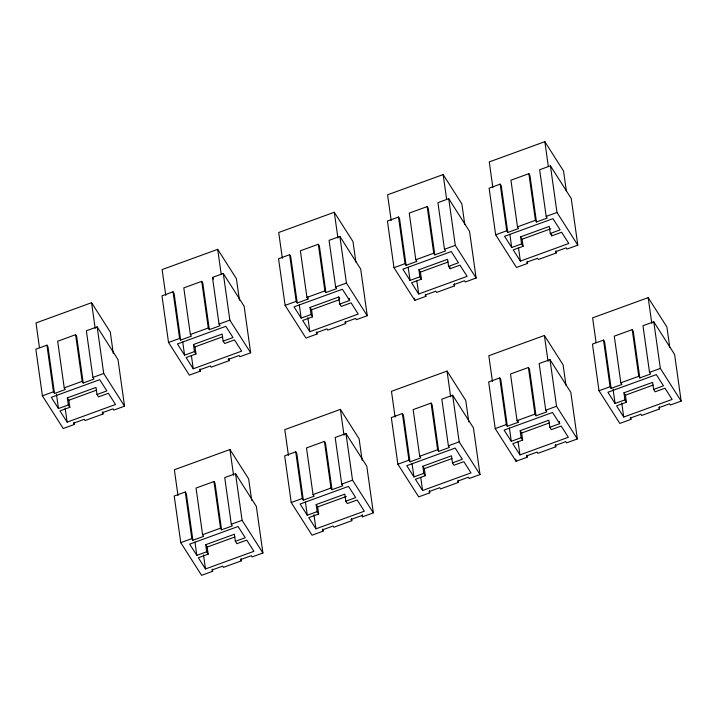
<?xml version="1.0" encoding="UTF-8"?>
<svg xmlns="http://www.w3.org/2000/svg" width="717" height="717" viewBox="0 0 717 717"><rect width="100%" height="100%" fill="white"/><g stroke="black" fill="none" stroke-linecap="round" stroke-linejoin="round"><path stroke-width="1.08" d="M239.433 300.181L236.413 278.698L217.699 249.337L162.123 269.574L165.752 295.359M355.865 262.028L352.997 241.62L334.283 212.259L278.707 232.496L282.337 258.281M464.733 224.34L461.865 203.933L443.151 174.563L387.574 194.809L391.195 220.585M113.304 353.544L110.293 332.061L91.579 302.699L36.002 322.946L39.471 347.646M566.412 191.448L563.544 171.04L544.839 141.679L489.254 161.917L492.884 187.702M200.419 371.11L199.631 369.864L210.386 365.948L211.174 367.185L229.108 360.66L228.32 359.423L239.075 355.498L239.863 356.743L250.663 352.8L244.112 306.168L223.292 273.491L212.483 277.425L219.043 324.066L220.092 325.715L209.337 329.641L202.786 283L201.728 281.342L183.803 287.875L190.355 334.516L191.412 336.165L180.657 340.082L174.097 293.441L173.048 291.792L161.979 295.825L168.531 342.466L189.351 375.134L200.419 371.11L200.115 368.941M307.692 296.919L307.996 299.088L297.241 303.004L290.681 256.363L289.632 254.714L278.563 258.738L285.115 305.379L305.935 338.057L317.004 334.023L316.699 331.854M317.004 334.023L316.215 332.787L326.97 328.87L327.759 330.107L345.693 323.582L344.904 322.336L355.659 318.42L356.448 319.657L367.247 315.722L360.696 269.081L339.876 236.413L329.067 240.347L335.628 286.988L336.676 288.637L325.921 292.554L319.37 245.913L318.312 244.264L300.387 250.789L306.939 297.43L307.996 299.088M74.29 424.473L73.501 423.236L84.265 419.311L85.054 420.556L102.979 414.023L102.19 412.786L112.945 408.869L113.734 410.106L124.543 406.172L117.982 359.531L97.162 326.853L86.363 330.788L92.914 377.429L93.972 379.087L83.208 383.003L76.656 336.363L75.599 334.705L57.674 341.238L64.225 387.879L65.283 389.528L54.528 393.454L47.976 346.813L46.919 345.155L35.85 349.188L42.402 395.829L63.221 428.506L74.29 424.473L73.985 422.304M425.871 296.336L425.082 295.099L435.837 291.183L436.626 292.419L454.551 285.886L453.762 284.649L464.517 280.732L465.306 281.969L476.115 278.035L469.554 231.394L448.734 198.717L437.935 202.651L444.486 249.292L445.544 250.95L434.789 254.867L428.228 208.226L427.18 206.577L409.246 213.101L415.806 259.742L416.855 261.4L406.1 265.317L399.548 218.676L398.491 217.018L387.422 221.051L393.983 267.692L414.802 300.369L425.871 296.336L425.566 294.167M527.551 263.444L526.762 262.207L537.517 258.29L538.306 259.527L556.24 253.002L555.451 251.766L566.206 247.84L566.995 249.077L577.803 245.142L571.243 198.501L550.423 165.833L539.623 169.768L546.175 216.409L547.232 218.058L536.468 221.983L529.917 175.342L528.859 173.684L510.934 180.218L517.486 226.859L518.543 228.508L507.788 232.425L501.228 185.784L500.179 184.135L489.111 188.168L495.662 234.809L516.482 267.477L527.551 263.444L527.246 261.275M168.531 342.466L179.6 338.433L180.657 340.082M190.355 334.516L208.288 327.983L209.337 329.641M219.043 324.066L229.843 320.132L250.663 352.8M285.115 305.379L296.184 301.355L297.241 303.004M306.939 297.43L324.873 290.905L325.921 292.554M335.628 286.988L346.428 283.054L367.247 315.722M393.983 267.692L405.042 263.659L406.1 265.317M415.806 259.742L433.731 253.218L434.789 254.867M444.486 249.292L455.295 245.357L476.115 278.035M42.402 395.829L53.47 391.796L54.528 393.454M64.225 387.879L82.159 381.345L83.208 383.003M92.914 377.429L103.723 373.494L124.543 406.172M193.456 344.518L222.136 334.068L223.13 341.14L224.636 343.497L234.495 339.912L241.656 351.133L193.249 368.771L186.088 357.541L195.956 353.947L194.961 346.885L193.456 344.518L194.441 351.59L195.956 353.947M495.662 234.809L506.731 230.775L507.788 232.425M517.486 226.859L535.42 220.325L536.468 221.983M546.175 216.409L556.975 212.474L577.803 245.142M194.961 346.885L222.62 336.811M338.72 296.99L339.715 304.062L341.22 306.419L351.079 302.834L358.24 314.055L309.834 331.693L302.673 320.463L312.54 316.869L311.035 314.503L310.04 307.441L338.72 296.99L339.724 298.568M418.898 269.753L447.587 259.303L448.573 266.365L450.088 268.732L459.947 265.138L467.099 276.368L418.692 293.997L411.54 282.776L421.399 279.182L420.404 272.11L418.898 269.753L419.893 276.816L421.399 279.182M67.326 397.881L96.015 387.431L97.001 394.502L98.507 396.868L108.375 393.274L115.527 404.505L67.12 422.134L59.968 410.904L69.827 407.31L68.832 400.247L67.326 397.881L68.321 404.953L69.827 407.31M223.13 341.14L232.989 337.546L225.837 326.316L177.431 343.954L184.583 355.175L194.441 351.59M310.04 307.441L311.545 309.807L339.204 299.724M68.832 400.247L96.49 390.173M420.404 272.11L448.062 262.037M520.587 236.861L549.267 226.411L550.262 233.482L551.767 235.839L561.626 232.254L568.787 243.475L520.381 261.113L513.229 249.883L523.087 246.29L522.093 239.227L520.587 236.861L521.582 243.923L523.087 246.29M339.715 304.062L349.573 300.468L342.421 289.238L294.015 306.867L301.167 318.097L311.035 314.503M522.093 239.227L550.773 228.777M97.001 394.502L106.869 390.908L99.708 379.678L51.301 397.317L58.462 408.538L68.321 404.953M448.573 266.365L458.441 262.78L451.28 251.55L402.873 269.18L410.034 280.41L419.893 276.816M550.262 233.482L560.12 229.888L552.968 218.658L504.562 236.287L511.714 247.517L521.582 243.923M251.667 500.367L248.656 478.884L229.942 449.523L174.365 469.76L177.986 495.546M362.121 460.242L359.1 438.759L340.387 409.398L284.81 429.644L288.44 455.42M565.973 385.253L563.105 364.845L544.391 335.475L488.815 355.722L492.445 381.498M669.768 347.395L666.9 326.988L648.186 297.627L592.609 317.873L596.078 342.574M468.775 421.928L465.754 400.445L447.041 371.083L391.464 391.321L395.094 417.106M212.653 571.297L211.865 570.051L222.629 566.134L223.417 567.371L241.342 560.846L240.553 559.61L251.308 555.684L252.097 556.93L262.906 552.986L256.345 506.345L235.526 473.677L224.726 477.612L231.277 524.252L232.335 525.902L221.571 529.827L215.019 483.186L213.962 481.528L196.037 488.062L202.588 534.703L203.646 536.352L192.891 540.268L186.339 493.628L185.282 491.979L174.213 496.012L180.765 542.652L201.585 575.321L212.653 571.297L212.349 569.119M323.107 531.172L322.318 529.935L333.073 526.009L333.862 527.246L351.796 520.721L351.007 519.484L361.762 515.568L362.551 516.805L373.351 512.87L366.799 466.229L345.979 433.552L335.171 437.487L341.731 484.127L342.78 485.785L332.025 489.702L325.473 443.061L324.416 441.403L306.491 447.937L313.042 494.578L314.1 496.227L303.345 500.143L296.784 453.511L295.736 451.853L284.667 455.887L291.219 502.527L312.038 535.196L323.107 531.172L322.802 529.003M517.799 420.135L518.104 422.313L507.349 426.23L500.789 379.589L499.74 377.931L488.671 381.964L495.223 428.605L516.043 461.282L527.112 457.249L526.807 455.08M527.112 457.249L526.323 456.012L537.078 452.095L537.867 453.332L555.8 446.799L555.012 445.562L565.767 441.645L566.555 442.882L577.355 438.947L570.804 392.307L549.984 359.629L539.175 363.564L545.736 410.205L546.784 411.863L536.029 415.779L529.478 369.138L528.42 367.48L510.495 374.014L517.047 420.655L518.104 422.313M630.906 419.4L630.118 418.163L640.873 414.238L641.661 415.475L659.586 408.95L658.798 407.713L669.553 403.796L670.341 405.033L681.15 401.099L674.598 354.458L653.779 321.781L642.97 325.715L649.521 372.356L650.579 374.014L639.824 377.931L633.263 331.29L632.215 329.632L614.281 336.165L620.841 382.806L621.89 384.455L611.135 388.381L604.583 341.74L603.526 340.082L592.457 344.115L599.018 390.756L619.838 423.424L630.906 419.4L630.601 417.231M429.761 492.857L428.972 491.611L439.727 487.694L440.516 488.931L458.45 482.407L457.661 481.17L468.416 477.244L469.205 478.49L480.005 474.546L473.453 427.906L452.633 395.237L441.824 399.172L448.385 445.813L449.434 447.462L438.679 451.387L432.127 404.747L431.069 403.088L413.144 409.622L419.696 456.263L420.754 457.912L409.999 461.829L403.438 415.188L402.389 413.539L391.321 417.572L397.872 464.213L418.692 496.881L429.761 492.857L429.456 490.679M180.765 542.652L191.833 538.619L192.891 540.268M202.588 534.703L220.522 528.169L221.571 529.827M231.277 524.252L242.086 520.318L262.906 552.986M291.219 502.527L302.287 498.494L303.345 500.143M313.042 494.578L330.976 488.044L332.025 489.702M341.731 484.127L352.531 480.193L373.351 512.87M495.223 428.605L506.292 424.572L507.349 426.23M517.047 420.655L534.972 414.121L536.029 415.779M545.736 410.205L556.535 406.27L577.355 438.947M599.018 390.756L610.086 386.723L611.135 388.381M620.841 382.806L638.766 376.273L639.824 377.931M649.521 372.356L660.33 368.421L681.15 401.099M397.872 464.213L408.941 460.18L409.999 461.829M419.696 456.263L437.63 449.729L438.679 451.387M448.385 445.813L459.185 441.878L480.005 474.546M205.689 544.705L234.378 534.255L235.364 541.326L236.87 543.683L246.738 540.098L253.89 551.319L205.483 568.957L198.331 557.727L208.19 554.133L207.195 547.071L205.689 544.705L206.684 551.767L208.19 554.133M316.143 504.58L344.823 494.13L345.818 501.201L347.324 503.567L357.183 499.973L364.344 511.203L315.937 528.832L308.776 517.602L318.644 514.008L317.649 506.946L316.143 504.58L317.138 511.651L318.644 514.008M520.148 430.657L548.828 420.216L549.822 427.278L551.328 429.644L561.187 426.05L568.348 437.28L519.942 454.91L512.78 443.68L522.648 440.095L521.653 433.023L520.148 430.657L521.134 437.728L522.648 440.095M623.933 392.808L652.622 382.358L653.617 389.43L655.123 391.796L664.982 388.202L672.134 399.432L623.727 417.061L616.575 405.831L626.434 402.237L625.439 395.175L623.933 392.808L624.928 399.88L626.434 402.237M422.797 466.265L451.477 455.815L452.472 462.886L453.978 465.243L463.836 461.658L470.997 472.879L422.591 490.518L415.43 479.288L425.298 475.694L424.303 468.631L422.797 466.265L423.792 473.328L425.298 475.694M207.195 547.071L234.853 536.997M317.649 506.946L346.329 496.496M625.439 395.175L653.106 385.101M521.653 433.023L549.312 422.949M424.303 468.631L451.961 458.557M235.364 541.326L245.232 537.732L238.071 526.502L189.664 544.14L196.825 555.361L206.684 551.767M345.818 501.201L355.677 497.607L348.525 486.377L300.118 504.015L307.27 515.236L317.138 511.651M549.822 427.278L559.681 423.684L552.529 412.463L504.123 430.092L511.275 441.322L521.134 437.728M653.617 389.43L663.476 385.836L656.324 374.606L607.917 392.244L615.069 403.465L624.928 399.88M452.472 462.886L462.331 459.292L455.178 448.062L406.772 465.692L413.924 476.922L423.792 473.328M212.483 277.425L213.541 279.074M653.779 321.781L660.33 368.421M648.186 297.627L651.807 323.403M659.282 406.781L659.586 408.95M632.215 329.632L638.766 376.273M621.747 402.963L623.727 417.061M613.053 389.143L615.069 403.465M603.526 340.082L610.086 386.723M550.423 165.833L556.975 212.474M544.839 141.679L548.308 166.38M555.935 250.833L556.24 253.002M551.49 233.823L551.767 235.839M528.859 173.684L535.42 220.325M559.377 421.479L559.681 423.684M549.984 359.629L556.535 406.27M544.391 335.475L548.021 361.251M555.496 444.63L555.8 446.799M518.552 248.091L520.381 261.113M509.859 234.298L511.714 247.517M528.42 367.48L534.972 414.121M500.179 184.135L506.731 230.775M518.077 441.69L519.942 454.91M515.738 459.113L516.043 461.282M509.42 428.094L511.275 441.322M499.74 377.931L506.292 424.572M448.734 198.717L455.295 245.357M443.151 174.563L446.619 199.272M454.246 283.717L454.551 285.886M449.801 266.715L450.088 268.732M427.18 206.577L433.731 253.218M452.633 395.237L459.185 441.878M447.041 371.083L450.67 396.86M458.145 480.238L458.45 482.407M416.864 280.983L418.692 293.997M431.069 403.088L437.63 449.729M414.498 298.2L414.802 300.369M408.17 267.181L410.034 280.41M398.491 217.018L405.042 263.659M420.762 477.495L422.591 490.518M412.069 463.702L413.924 476.922M402.389 413.539L408.941 460.18M349.269 298.263L349.573 300.468M339.876 236.413L346.428 283.054M334.283 212.259L337.913 238.035M345.388 321.413L345.693 323.582M362.246 514.636L362.551 516.805M345.979 433.552L352.531 480.193M318.312 244.264L324.873 290.905M340.387 409.398L344.017 435.174M351.491 518.552L351.796 520.721M311.545 309.807L312.54 316.869M307.853 317.586L309.834 331.693M324.416 441.403L330.976 488.044M299.312 304.877L301.167 318.097M289.632 254.714L296.184 301.355M313.956 514.734L315.937 528.832M305.415 502.017L307.27 515.236M295.736 451.853L302.287 498.494M223.292 273.491L229.843 320.132M217.699 249.337L221.177 274.037M228.804 358.491L229.108 360.66M235.526 473.677L242.086 520.318M229.942 449.523L233.563 475.299M241.037 558.677L241.342 560.846M201.728 281.342L208.288 327.983M213.962 481.528L220.522 528.169M191.412 355.749L193.249 368.771M182.727 341.955L184.583 355.175M173.048 291.792L179.6 338.433M203.503 554.85L205.483 568.957M194.961 542.142L196.825 555.361M185.282 491.979L191.833 538.619M97.162 326.853L103.723 373.494M91.579 302.699L95.2 328.476M102.674 411.854L102.979 414.023M75.599 334.705L82.159 381.345M65.139 408.036L67.12 422.134M56.446 394.216L58.462 408.538M46.919 345.155L53.47 391.796"/></g></svg>
